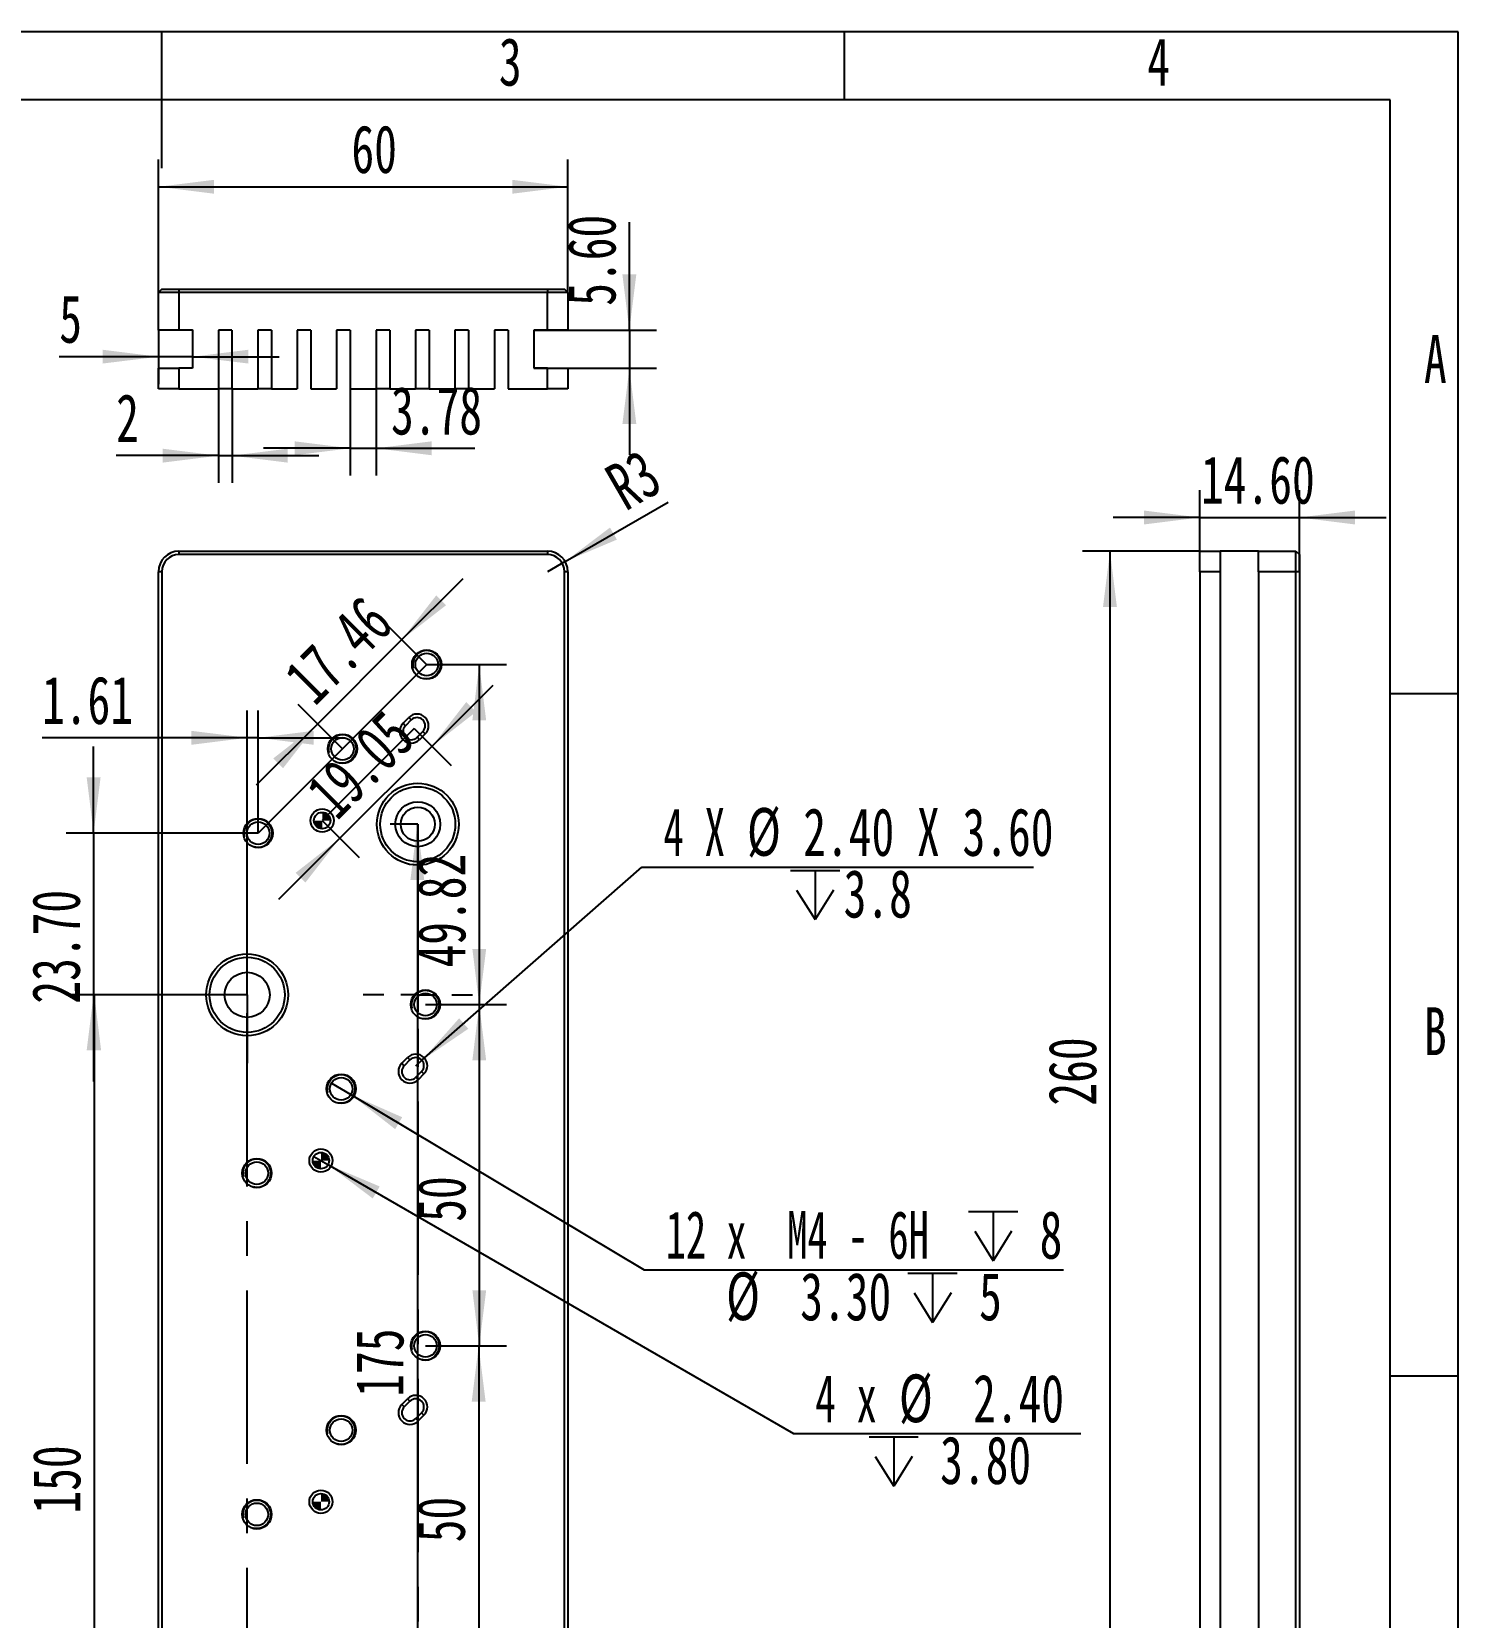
# Model space of a CAD drawing. Header units: millimetres. Extents: x 0 to 210, y 0 to 297.
# Drawn here: x 105.5 to 210, y 180.8 to 297 of the extents above; entities that cross this region are included whole.
import ezdxf

# ---------------------------------------------------------------- set-up
doc = ezdxf.new("R2010")
doc.units = ezdxf.units.MM
doc.linetypes.add('CENTERX2', pattern=[20.32, 12.7, -2.54, 2.54, -2.54])
doc.layers.add('图框', color=7, linetype='Continuous')
doc.layers.add('图纸格式', color=7, linetype='Continuous')
doc.styles.add('SLDTEXTSTYLE5', font='TXT', dxfattribs={"width": 0.7})
doc.styles.add('SLDTEXTSTYLE7', font='TXT', dxfattribs={"width": 0.623077})
doc.styles.add('SLDTEXTSTYLE8', font='TXT', dxfattribs={"width": 0.633333})
doc.dimstyles.new('SLDDIMSTYLE0', dxfattribs={"dimtxt": 3.5, "dimasz": 4.08, "dimexe": 0, "dimexo": 0.0625, "dimgap": 0.875, "dimtad": 2, "dimlfac": 2, "dimrnd": 1e-09, "dimzin": 12, "dimdsep": 46, "dimtxsty": 'SLDTEXTSTYLE5', "dimsah": 1, "dimcen": 0.09, "dimadec": 0, "dimazin": 3, "dimtfac": 1, "dimtmove": 0, "dimatfit": 0, "dimfxl": 0, "dimfrac": 2, "dimtolj": 1, "dimtzin": 12, "dimarcsym": 0})
doc.dimstyles.new('SLDDIMSTYLE1', dxfattribs={"dimtxt": 3.5, "dimasz": 4.08, "dimexe": 0, "dimexo": 0.0625, "dimgap": 0.875, "dimtad": 2, "dimlfac": 2, "dimrnd": 1e-09, "dimzin": 12, "dimdsep": 46, "dimtxsty": 'SLDTEXTSTYLE5', "dimsah": 1, "dimcen": 0.09, "dimadec": 0, "dimazin": 3, "dimtfac": 1, "dimtofl": 0, "dimtmove": 0, "dimatfit": 3, "dimfxl": 0, "dimfrac": 2, "dimtolj": 1, "dimtzin": 12, "dimarcsym": 0})
doc.dimstyles.new('SLDDIMSTYLE3', dxfattribs={"dimtxt": 3.5, "dimasz": 4.08, "dimexe": 0, "dimexo": 0.0625, "dimgap": 0.875, "dimtad": 2, "dimlfac": 2, "dimrnd": 1e-09, "dimzin": 4, "dimdsep": 46, "dimtxsty": 'SLDTEXTSTYLE5', "dimsah": 1, "dimcen": 0.09, "dimadec": 0, "dimazin": 1, "dimtfac": 1, "dimtmove": 0, "dimatfit": 0, "dimfxl": 0, "dimfrac": 2, "dimtolj": 1, "dimtzin": 12, "dimarcsym": 0})
doc.dimstyles.new('SLDDIMSTYLE4', dxfattribs={"dimtxt": 3.5, "dimasz": 4.08, "dimexe": 0, "dimexo": 0.0625, "dimgap": 0.875, "dimtad": 2, "dimlfac": 2, "dimrnd": 1e-09, "dimzin": 12, "dimdsep": 46, "dimtxsty": 'SLDTEXTSTYLE5', "dimsah": 1, "dimcen": 0, "dimadec": 0, "dimazin": 3, "dimtfac": 1, "dimtofl": 0, "dimtmove": 0, "dimatfit": 3, "dimfxl": 0, "dimfrac": 2, "dimtolj": 1, "dimtzin": 12, "dimarcsym": 0})
doc.dimstyles.new('SLDDIMSTYLE5', dxfattribs={"dimtxt": 3.5, "dimasz": 4.08, "dimexe": 0, "dimexo": 0.0625, "dimgap": 0.875, "dimtad": 0, "dimtih": 1, "dimtoh": 1, "dimdec": 6, "dimlfac": 2, "dimrnd": 1e-09, "dimzin": 12, "dimdsep": 46, "dimtxsty": 'SLDTEXTSTYLE5', "dimblk1": 'NONE', "dimsah": 1, "dimcen": 0, "dimadec": 0, "dimazin": 3, "dimtfac": 1, "dimtmove": 0, "dimatfit": 3, "dimldrblk": 'NONE', "dimfxl": 0, "dimfrac": 2, "dimtolj": 1, "dimtzin": 12, "dimarcsym": 0})
doc.dimstyles.new('SLDDIMSTYLE6', dxfattribs={"dimtxt": 3.5, "dimasz": 4.08, "dimexe": 0, "dimexo": 0.0625, "dimgap": 0.875, "dimtad": 0, "dimtih": 1, "dimtoh": 1, "dimlfac": 2, "dimrnd": 1e-09, "dimzin": 4, "dimdsep": 46, "dimtxsty": 'SLDTEXTSTYLE5', "dimsah": 1, "dimcen": 0, "dimadec": 0, "dimazin": 1, "dimtfac": 1, "dimtofl": 0, "dimtmove": 0, "dimatfit": 3, "dimfxl": 0, "dimfrac": 2, "dimtolj": 1, "dimtzin": 12, "dimarcsym": 0})
doc.dimstyles.new('SLDDIMSTYLE7', dxfattribs={"dimtxt": 3.5, "dimasz": 4.08, "dimexe": 0, "dimexo": 0.0625, "dimgap": 0.875, "dimtad": 0, "dimtih": 1, "dimtoh": 1, "dimlfac": 2, "dimrnd": 1e-09, "dimzin": 4, "dimdsep": 46, "dimtxsty": 'SLDTEXTSTYLE5', "dimblk1": 'NONE', "dimsah": 1, "dimcen": 0, "dimadec": 0, "dimazin": 1, "dimtfac": 1, "dimtmove": 0, "dimatfit": 3, "dimldrblk": 'NONE', "dimfxl": 0, "dimfrac": 2, "dimtolj": 1, "dimtzin": 12, "dimarcsym": 0})

# ---------------------------------------------------------------- blocks, each defined once
blk = doc.blocks.new('_D')
at = {"layer": '图纸格式'}
for p, q in [((134.8, 244.64), (139.29, 249.13)), ((133.5, 245.94), (136.21, 243.23)), ((128.06, 237.91), (134.8, 244.64)), ((126.77, 239.21), (129.48, 236.5)), ((128.06, 237.91), (123.57, 233.42))]:
    blk.add_line(p, q, dxfattribs=at)
for points in [[(134.8, 244.64), (138.04, 247.17), (137.32, 247.89)], [(128.06, 237.91), (124.82, 235.38), (125.54, 234.67)]]:
    blk.add_solid(points, dxfattribs=at)
at = {"layer": '图纸格式', "insert": (125.37, 241.6), "char_height": 3.5, "attachment_point": 1, "rotation": 45, "style": 'SLDTEXTSTYLE5'}
blk.add_mtext('19.05', dxfattribs=at)
blk = doc.blocks.new('_D_1')
at = {"layer": '图纸格式'}
for p, q in [((121.27, 226.44), (108.07, 226.44)), ((110.07, 226.44), (110.07, 151.44)), ((121.27, 151.44), (108.07, 151.44))]:
    blk.add_line(p, q, dxfattribs=at)
for points in [[(110.07, 226.44), (109.56, 222.36), (110.57, 222.36)], [(110.07, 151.44), (110.57, 155.52), (109.56, 155.52)]]:
    blk.add_solid(points, dxfattribs=at)
at = {"layer": '图纸格式', "insert": (105.55, 188.43), "char_height": 3.5, "attachment_point": 1, "rotation": 90, "style": 'SLDTEXTSTYLE5'}
blk.add_mtext('150', dxfattribs=at)
blk = doc.blocks.new('_D_3')
at = {"layer": '图纸格式'}
for p, q in [((132.6, 252.46), (137.09, 256.95)), ((134.42, 250.63), (131.18, 253.87)), ((132.6, 252.46), (126.42, 246.28)), ((128.25, 244.46), (125.01, 247.7)), ((126.42, 246.28), (121.93, 241.79))]:
    blk.add_line(p, q, dxfattribs=at)
for points in [[(132.6, 252.46), (135.84, 254.98), (135.12, 255.7)], [(126.42, 246.28), (123.18, 243.76), (123.9, 243.04)]]:
    blk.add_solid(points, dxfattribs=at)
at = {"layer": '图纸格式', "insert": (123.75, 249.99), "char_height": 3.5, "attachment_point": 1, "rotation": 45, "style": 'SLDTEXTSTYLE5'}
blk.add_mtext('17.46', dxfattribs=at)
blk = doc.blocks.new('_D_4')
at = {"layer": '图纸格式'}
for p, q in [((134.33, 225.72), (140.27, 225.72)), ((138.27, 225.72), (138.27, 200.72)), ((134.33, 200.72), (140.27, 200.72))]:
    blk.add_line(p, q, dxfattribs=at)
for points in [[(138.27, 225.72), (137.77, 221.64), (138.78, 221.64)], [(138.27, 200.72), (138.78, 204.8), (137.77, 204.8)]]:
    blk.add_solid(points, dxfattribs=at)
at = {"layer": '图纸格式', "insert": (133.76, 209.81), "char_height": 3.5, "attachment_point": 1, "rotation": 90, "style": 'SLDTEXTSTYLE5'}
blk.add_mtext('50', dxfattribs=at)
blk = doc.blocks.new('_D_5')
at = {"layer": '图纸格式'}
for p, q in [((134.42, 250.63), (140.27, 250.63)), ((138.27, 250.63), (138.27, 225.72)), ((134.33, 225.72), (140.27, 225.72))]:
    blk.add_line(p, q, dxfattribs=at)
for points in [[(138.27, 250.63), (137.77, 246.55), (138.78, 246.55)], [(138.27, 225.72), (138.78, 229.8), (137.77, 229.8)]]:
    blk.add_solid(points, dxfattribs=at)
at = {"layer": '图纸格式', "insert": (133.76, 228.44), "char_height": 3.5, "attachment_point": 1, "rotation": 90, "style": 'SLDTEXTSTYLE5'}
blk.add_mtext('49.82', dxfattribs=at)
blk = doc.blocks.new('_D_6')
at = {"layer": '图纸格式'}
for p, q in [((134.33, 200.72), (140.23, 200.72)), ((138.23, 200.72), (138.23, 175.72)), ((134.33, 175.72), (140.23, 175.72))]:
    blk.add_line(p, q, dxfattribs=at)
for points in [[(138.23, 200.72), (137.72, 196.64), (138.74, 196.64)], [(138.23, 175.72), (138.74, 179.8), (137.72, 179.8)]]:
    blk.add_solid(points, dxfattribs=at)
at = {"layer": '图纸格式', "insert": (133.72, 186.33), "char_height": 3.5, "attachment_point": 1, "rotation": 90, "style": 'SLDTEXTSTYLE5'}
blk.add_mtext('50', dxfattribs=at)
blk = doc.blocks.new('_D_9')
at = {"layer": '图纸格式'}
for p, q in [((133.77, 238.94), (131.74, 238.94)), ((133.74, 238.94), (133.74, 151.44)), ((133.77, 151.44), (131.74, 151.44))]:
    blk.add_line(p, q, dxfattribs=at)
for points in [[(133.74, 238.94), (133.23, 234.86), (134.24, 234.86)], [(133.74, 151.44), (134.24, 155.52), (133.23, 155.52)]]:
    blk.add_solid(points, dxfattribs=at)
at = {"layer": '图纸格式', "insert": (129.22, 196.99), "char_height": 3.5, "attachment_point": 1, "rotation": 90, "style": 'SLDTEXTSTYLE5'}
blk.add_mtext('175', dxfattribs=at)
blk = doc.blocks.new('_D_17')
at = {"layer": '图纸格式'}
for p, q in [((110.02, 238.29), (110.02, 244.64)), ((122.07, 238.29), (108.02, 238.29)), ((110.02, 238.29), (110.02, 226.44)), ((121.27, 226.44), (108.02, 226.44)), ((110.02, 226.44), (110.02, 220.09))]:
    blk.add_line(p, q, dxfattribs=at)
for points in [[(110.02, 238.29), (110.53, 242.37), (109.51, 242.37)], [(110.02, 226.44), (109.51, 222.36), (110.53, 222.36)]]:
    blk.add_solid(points, dxfattribs=at)
at = {"layer": '图纸格式', "insert": (105.51, 225.79), "char_height": 3.5, "attachment_point": 1, "rotation": 90, "style": 'SLDTEXTSTYLE5'}
blk.add_mtext('23.70', dxfattribs=at)
blk = doc.blocks.new('_D_18')
at = {"layer": '图纸格式'}
for p, q in [((121.27, 226.44), (121.27, 247.27)), ((122.07, 238.29), (122.07, 247.27)), ((121.27, 245.27), (106.24, 245.27)), ((122.07, 245.27), (121.27, 245.27)), ((122.07, 245.27), (128.42, 245.27))]:
    blk.add_line(p, q, dxfattribs=at)
for points in [[(121.27, 245.27), (117.19, 245.78), (117.19, 244.76)], [(122.07, 245.27), (126.15, 244.76), (126.15, 245.78)]]:
    blk.add_solid(points, dxfattribs=at)
at = {"layer": '图纸格式', "insert": (106.24, 249.78), "char_height": 3.5, "attachment_point": 1, "style": 'SLDTEXTSTYLE5'}
blk.add_mtext('1.61', dxfattribs=at)
blk = doc.blocks.new('_D_19')
at = {"layer": '图纸格式'}
for q in [(152.11, 262.54), (143.27, 257.44)]:
    blk.add_line((144.57, 258.19), q, dxfattribs=at)
blk.add_solid([(144.57, 258.19), (148.36, 259.79), (147.85, 260.67)], dxfattribs=at)
at = {"layer": '图纸格式', "insert": (147.23, 264.86), "char_height": 3.5, "attachment_point": 1, "rotation": 30, "style": 'SLDTEXTSTYLE5'}
blk.add_mtext('R3', dxfattribs=at)
blk = doc.blocks.new('SW_SYMBOL_HOLE_DEPTH')
at = {"layer": '图纸格式', "color": 0}
for p, q in [((0, 875), (800, 875)), ((400, 875), (400, 75)), ((100, 555), (400, 75)), ((700, 555), (400, 75))]:
    blk.add_line(p, q, dxfattribs=at)
blk = doc.blocks.new('_D_20')
at = {"layer": '图纸格式'}
for p, q in [((127.45, 219.97), (128.87, 219.13)), ((128.87, 219.13), (150.35, 206.28)), ((150.35, 206.28), (181.08, 206.28))]:
    blk.add_line(p, q, dxfattribs=at)
blk.add_solid([(128.87, 219.13), (132.11, 216.6), (132.63, 217.47)], dxfattribs=at)
at = {"layer": '图纸格式', "xscale": 0.004511737089201878, "yscale": 0.004511737089201878, "zscale": 0.004511737089201878}
for p in [(174.12, 206.61), (169.68, 202.1)]:
    blk.add_blockref('SW_SYMBOL_HOLE_DEPTH', p, dxfattribs=at)
at = {"layer": '图纸格式', "char_height": 3.5, "attachment_point": 1}
for s, insert, style in [('12 x  M4 - 6H', (151.93, 210.61), 'SLDTEXTSTYLE7'), ('8', (179.33, 210.61), 'SLDTEXTSTYLE5'), ('%%c', (156.36, 206.11), 'SLDTEXTSTYLE5'), ('3.30', (161.79, 206.09), 'SLDTEXTSTYLE5'), ('5', (174.89, 206.09), 'SLDTEXTSTYLE5')]:
    blk.add_mtext(s, dxfattribs=dict(at, insert=insert, style=style))
blk = doc.blocks.new('_None')
blk = doc.blocks.new('_D_21')
at = {"layer": '图纸格式'}
for p, q in [((134.07, 221.64), (150.18, 235.79)), ((150.18, 235.79), (178.88, 235.79)), ((133.62, 221.24), (134.07, 221.64))]:
    blk.add_line(p, q, dxfattribs=at)
blk.add_solid([(134.07, 221.64), (137.47, 223.95), (136.8, 224.72)], dxfattribs=at)
at = {"layer": '图纸格式', "xscale": 0.004511737089201878, "yscale": 0.004511737089201878, "zscale": 0.004511737089201878}
blk.add_blockref('SW_SYMBOL_HOLE_DEPTH', (161.07, 231.61), dxfattribs=at)
at = {"layer": '图纸格式', "char_height": 3.5, "attachment_point": 1}
for s, insert, style in [('4 X', (151.76, 240.12), 'SLDTEXTSTYLE8'), ('%%c', (157.89, 240.13), 'SLDTEXTSTYLE5'), ('2.40 X 3.60', (162.01, 240.12), 'SLDTEXTSTYLE5'), ('3.8', (164.97, 235.6), 'SLDTEXTSTYLE5')]:
    blk.add_mtext(s, dxfattribs=dict(at, insert=insert, style=style))
blk = doc.blocks.new('_D_22')
at = {"layer": '图纸格式'}
for p, q in [((126.16, 214.6), (127.19, 214)), ((127.19, 214), (161.3, 194.29)), ((161.3, 194.29), (182.34, 194.29))]:
    blk.add_line(p, q, dxfattribs=at)
blk.add_solid([(127.19, 214), (130.47, 211.52), (130.98, 212.4)], dxfattribs=at)
at = {"layer": '图纸格式', "xscale": 0.004511737089201878, "yscale": 0.004511737089201878, "zscale": 0.004511737089201878}
blk.add_blockref('SW_SYMBOL_HOLE_DEPTH', (166.83, 190.11), dxfattribs=at)
at = {"layer": '图纸格式', "char_height": 3.5, "attachment_point": 1}
for s, insert, style in [('%%c', (169.02, 198.63), 'SLDTEXTSTYLE5'), ('4 x', (162.89, 198.62), 'SLDTEXTSTYLE8'), ('2.40', (174.45, 198.62), 'SLDTEXTSTYLE5'), ('3.80', (172.04, 194.1), 'SLDTEXTSTYLE5')]:
    blk.add_mtext(s, dxfattribs=dict(at, insert=insert, style=style))
blk = doc.blocks.new('SW_CENTERMARKSYMBOL_4')
at = {"layer": '图纸格式', "color": 0}
for p, q in [((0, 2.5), (0, 4)), ((0, 0), (0, 1.25)), ((-2.5, 0), (-4, 0)), ((0, 0), (-1.25, 0)), ((0, 0), (0, -1.25)), ((0, 0), (1.25, 0)), ((2.5, 0), (4, 0)), ((0, -2.5), (0, -4))]:
    blk.add_line(p, q, dxfattribs=at)
blk = doc.blocks.new('SW_DOWELSYMBOL_1')
at = {"linetype": 'Continuous', "lineweight": 18}
h = blk.add_hatch(color=0, dxfattribs=at)
edge = h.paths.add_edge_path(flags=0)
edge.add_arc((0, 0), 0.6, 180, 270)
edge.add_line((0, -0.6), (0, 0))
edge.add_line((0, 0), (-0.6, 0))
h = blk.add_hatch(color=0, dxfattribs=at)
edge = h.paths.add_edge_path(flags=0)
edge.add_arc((0, 0), 0.6, 0, 90)
edge.add_line((0, 0.6), (0, 0))
edge.add_line((0, 0), (0.6, 0))
at = {"layer": '图纸格式', "color": 0}
blk.add_circle((0, 0), 0.6, dxfattribs=at)
blk = doc.blocks.new('SW_DOWELSYMBOL_2')
at = {"linetype": 'Continuous', "lineweight": 18}
h = blk.add_hatch(color=0, dxfattribs=at)
edge = h.paths.add_edge_path(flags=0)
edge.add_arc((0, 0), 0.6, 180, 270)
edge.add_line((0, -0.6), (0, 0))
edge.add_line((0, 0), (-0.6, 0))
h = blk.add_hatch(color=0, dxfattribs=at)
edge = h.paths.add_edge_path(flags=0)
edge.add_arc((0, 0), 0.6, 0, 90)
edge.add_line((0, 0.6), (0, 0))
edge.add_line((0, 0), (0.6, 0))
at = {"layer": '图纸格式', "color": 0}
blk.add_circle((0, 0), 0.6, dxfattribs=at)
blk = doc.blocks.new('SW_DOWELSYMBOL_4')
at = {"linetype": 'Continuous', "lineweight": 18}
h = blk.add_hatch(color=0, dxfattribs=at)
edge = h.paths.add_edge_path(flags=0)
edge.add_arc((0, 0), 0.6, 180, 270)
edge.add_line((0, -0.6), (0, 0))
edge.add_line((0, 0), (-0.6, 0))
h = blk.add_hatch(color=0, dxfattribs=at)
edge = h.paths.add_edge_path(flags=0)
edge.add_arc((0, 0), 0.6, 0, 90)
edge.add_line((0, 0.6), (0, 0))
edge.add_line((0, 0), (0.6, 0))
at = {"layer": '图纸格式', "color": 0}
blk.add_circle((0, 0), 0.6, dxfattribs=at)
blk = doc.blocks.new('_D_25')
at = {"layer": '图纸格式'}
for p, q in [((191.06, 258.94), (182.48, 258.94)), ((184.48, 258.94), (184.48, 128.94)), ((191.06, 128.94), (182.48, 128.94))]:
    blk.add_line(p, q, dxfattribs=at)
for points in [[(184.48, 258.94), (183.97, 254.86), (184.99, 254.86)], [(184.48, 128.94), (184.99, 133.02), (183.97, 133.02)]]:
    blk.add_solid(points, dxfattribs=at)
at = {"layer": '图纸格式', "insert": (179.97, 218.32), "char_height": 3.5, "attachment_point": 1, "rotation": 90, "style": 'SLDTEXTSTYLE5'}
blk.add_mtext('260', dxfattribs=at)
blk = doc.blocks.new('_D_26')
at = {"layer": '图纸格式'}
for p, q in [((191.06, 258.94), (191.06, 263.41)), ((198.36, 257.44), (198.36, 263.41)), ((191.06, 261.41), (184.71, 261.41)), ((191.06, 261.41), (198.36, 261.41)), ((198.36, 261.41), (204.71, 261.41))]:
    blk.add_line(p, q, dxfattribs=at)
for points in [[(191.06, 261.41), (186.98, 261.92), (186.98, 260.9)], [(198.36, 261.41), (202.44, 260.9), (202.44, 261.92)]]:
    blk.add_solid(points, dxfattribs=at)
at = {"layer": '图纸格式', "insert": (191.15, 265.92), "char_height": 3.5, "attachment_point": 1, "style": 'SLDTEXTSTYLE5'}
blk.add_mtext('14.60', dxfattribs=at)
blk = doc.blocks.new('_D_27')
at = {"layer": '图纸格式'}
for p, q in [((149.27, 275.14), (149.27, 283.05)), ((142.27, 275.14), (151.27, 275.14)), ((149.27, 275.14), (149.27, 272.34)), ((142.27, 272.34), (151.27, 272.34)), ((149.27, 272.34), (149.27, 265.99))]:
    blk.add_line(p, q, dxfattribs=at)
for points in [[(149.27, 275.14), (149.78, 279.22), (148.76, 279.22)], [(149.27, 272.34), (148.76, 268.26), (149.78, 268.26)]]:
    blk.add_solid(points, dxfattribs=at)
at = {"layer": '图纸格式', "insert": (144.76, 276.92), "char_height": 3.5, "attachment_point": 1, "rotation": 90, "style": 'SLDTEXTSTYLE5'}
blk.add_mtext('5.60', dxfattribs=at)
blk = doc.blocks.new('_D_28')
at = {"layer": '图纸格式'}
for p, q in [((128.82, 270.84), (128.82, 264.48)), ((130.71, 270.84), (130.71, 264.48)), ((128.82, 266.48), (122.47, 266.48)), ((128.82, 266.48), (130.71, 266.48)), ((130.71, 266.48), (137.94, 266.48))]:
    blk.add_line(p, q, dxfattribs=at)
for points in [[(128.82, 266.48), (124.74, 266.99), (124.74, 265.97)], [(130.71, 266.48), (134.79, 265.97), (134.79, 266.99)]]:
    blk.add_solid(points, dxfattribs=at)
at = {"layer": '图纸格式', "insert": (131.81, 270.99), "char_height": 3.5, "attachment_point": 1, "style": 'SLDTEXTSTYLE5'}
blk.add_mtext('3.78', dxfattribs=at)
blk = doc.blocks.new('_D_29')
at = {"layer": '图纸格式'}
for p, q in [((119.16, 270.84), (119.16, 263.94)), ((120.16, 270.84), (120.16, 263.94)), ((119.16, 265.94), (111.67, 265.94)), ((119.16, 265.94), (120.16, 265.94)), ((120.16, 265.94), (126.51, 265.94))]:
    blk.add_line(p, q, dxfattribs=at)
for points in [[(119.16, 265.94), (115.08, 266.45), (115.08, 265.43)], [(120.16, 265.94), (124.24, 265.43), (124.24, 266.45)]]:
    blk.add_solid(points, dxfattribs=at)
at = {"layer": '图纸格式', "insert": (111.67, 270.45), "char_height": 3.5, "attachment_point": 1, "style": 'SLDTEXTSTYLE5'}
blk.add_mtext('2', dxfattribs=at)
blk = doc.blocks.new('_D_30')
at = {"layer": '图纸格式'}
for p, q in [((114.77, 277.89), (114.77, 287.64)), ((144.77, 277.89), (144.77, 287.64)), ((114.77, 285.64), (144.77, 285.64))]:
    blk.add_line(p, q, dxfattribs=at)
for points in [[(114.77, 285.64), (118.85, 285.13), (118.85, 286.15)], [(144.77, 285.64), (140.69, 286.15), (140.69, 285.13)]]:
    blk.add_solid(points, dxfattribs=at)
at = {"layer": '图纸格式', "insert": (128.91, 290.15), "char_height": 3.5, "attachment_point": 1, "style": 'SLDTEXTSTYLE5'}
blk.add_mtext('60', dxfattribs=at)
blk = doc.blocks.new('_D_31')
at = {"layer": '图纸格式'}
for p, q in [((114.77, 275.14), (114.77, 271.19)), ((117.27, 275.14), (117.27, 275.19)), ((114.77, 273.19), (107.5, 273.19)), ((117.27, 273.19), (114.77, 273.19)), ((117.27, 273.19), (123.62, 273.19))]:
    blk.add_line(p, q, dxfattribs=at)
for points in [[(114.77, 273.19), (110.69, 273.7), (110.69, 272.69)], [(117.27, 273.19), (121.35, 272.69), (121.35, 273.7)]]:
    blk.add_solid(points, dxfattribs=at)
at = {"layer": '图纸格式', "insert": (107.5, 277.71), "char_height": 3.5, "attachment_point": 1, "style": 'SLDTEXTSTYLE5'}
blk.add_mtext('5', dxfattribs=at)

msp = doc.modelspace()

# ---------------------------------------------------------------- linework, layer by layer
at = {"color": 7, "linetype": 'Continuous', "lineweight": 25}
for p, q in [((115.0187569, 278.13896924), (114.7687569, 277.88896924)), ((116.2687569, 277.88896924), (114.7687569, 277.88896924)), ((114.7687569, 275.13896924), (114.7687569, 277.88896924)), ((115.0187569, 278.13896924), (116.2687569, 278.13896924)), ((116.2687569, 278.13896924), (143.2687569, 278.13896924)), ((116.2687569, 278.13896924), (116.2687569, 277.88896924)), ((116.2687569, 277.88896924), (116.2687569, 275.13896924)), ((143.2687569, 277.88896924), (116.2687569, 277.88896924)), ((143.2687569, 278.13896924), (143.2687569, 277.88896924)), ((143.2687569, 278.13896924), (144.5187569, 278.13896924)), ((143.2687569, 275.13896924), (143.2687569, 277.88896924)), ((144.7687569, 277.88896924), (143.2687569, 277.88896924)), ((144.7687569, 277.88896924), (144.5187569, 278.13896924)), ((144.7687569, 277.88896924), (144.7687569, 275.13896924)), ((116.2687569, 275.13896924), (114.7687569, 275.13896924)), ((117.2687569, 275.13896924), (116.2687569, 275.13896924)), ((117.2687569, 275.13896924), (117.2687569, 272.33896924)), ((120.15764579, 275.13896924), (119.15764579, 275.13896924)), ((119.15764579, 275.13896924), (119.15764579, 270.83896924)), ((120.15764579, 275.13896924), (120.15764579, 270.83896924)), ((123.04653468, 275.13896924), (122.04653468, 275.13896924)), ((122.04653468, 275.13896924), (122.04653468, 270.83896924)), ((123.04653468, 275.13896924), (123.04653468, 270.83896924)), ((125.93542357, 275.13896924), (124.93542357, 275.13896924)), ((124.93542357, 275.13896924), (124.93542357, 270.83896924)), ((125.93542357, 275.13896924), (125.93542357, 270.83896924)), ((128.82431246, 275.13896924), (127.82431246, 275.13896924)), ((127.82431246, 275.13896924), (127.82431246, 270.83896924)), ((128.82431246, 275.13896924), (128.82431246, 270.83896924)), ((131.71320135, 275.13896924), (130.71320135, 275.13896924)), ((130.71320135, 275.13896924), (130.71320135, 270.83896924)), ((131.71320135, 275.13896924), (131.71320135, 270.83896924)), ((134.60209023, 275.13896924), (133.60209023, 275.13896924)), ((133.60209023, 275.13896924), (133.60209023, 270.83896924)), ((134.60209023, 275.13896924), (134.60209023, 270.83896924)), ((137.49097912, 275.13896924), (136.49097912, 275.13896924)), ((136.49097912, 275.13896924), (136.49097912, 270.83896924)), ((137.49097912, 275.13896924), (137.49097912, 270.83896924)), ((140.37986801, 275.13896924), (139.37986801, 275.13896924)), ((139.37986801, 275.13896924), (139.37986801, 270.83896924)), ((140.37986801, 275.13896924), (140.37986801, 270.83896924)), ((143.2687569, 275.13896924), (142.2687569, 275.13896924)), ((142.2687569, 275.13896924), (142.2687569, 272.33896924)), ((144.7687569, 275.13896924), (143.2687569, 275.13896924)), ((114.7687569, 270.83896924), (114.7687569, 272.33896924)), ((114.7687569, 272.33896924), (116.2687569, 272.33896924)), ((116.2687569, 272.33896924), (116.2687569, 270.83896924)), ((117.2687569, 272.33896924), (116.2687569, 272.33896924)), ((143.2687569, 272.33896924), (142.2687569, 272.33896924)), ((143.2687569, 270.83896924), (143.2687569, 272.33896924)), ((143.2687569, 272.33896924), (144.7687569, 272.33896924)), ((144.7687569, 272.33896924), (144.7687569, 270.83896924)), ((116.2687569, 270.83896924), (114.7687569, 270.83896924)), ((116.2687569, 270.83896924), (119.15764579, 270.83896924)), ((120.15764579, 270.83896924), (119.15764579, 270.83896924)), ((120.15764579, 270.83896924), (122.04653468, 270.83896924)), ((123.04653468, 270.83896924), (122.04653468, 270.83896924)), ((123.04653468, 270.83896924), (124.93542357, 270.83896924)), ((125.93542357, 270.83896924), (127.82431246, 270.83896924)), ((128.82431246, 270.83896924), (130.71320135, 270.83896924)), ((131.71320135, 270.83896924), (130.71320135, 270.83896924)), ((131.71320135, 270.83896924), (133.60209023, 270.83896924)), ((134.60209023, 270.83896924), (133.60209023, 270.83896924)), ((134.60209023, 270.83896924), (136.49097912, 270.83896924)), ((137.49097912, 270.83896924), (136.49097912, 270.83896924)), ((137.49097912, 270.83896924), (139.37986801, 270.83896924)), ((140.37986801, 270.83896924), (143.2687569, 270.83896924)), ((144.7687569, 270.83896924), (143.2687569, 270.83896924)), ((116.2687569, 258.93785487), (116.2687569, 258.68785487)), ((116.2687569, 258.93785487), (143.2687569, 258.93785487)), ((143.2687569, 258.68785487), (116.2687569, 258.68785487)), ((143.2687569, 258.93785487), (143.2687569, 258.68785487)), ((191.05922603, 257.43785487), (191.05922603, 258.93785487)), ((191.05922603, 258.93785487), (192.55922603, 258.93785487)), ((192.55922603, 258.93785487), (192.55922603, 257.43785487)), ((195.35922603, 258.93785487), (192.55922603, 258.93785487)), ((195.35922603, 258.93785487), (198.10922603, 258.93785487)), ((195.35922603, 257.43785487), (195.35922603, 258.93785487)), ((198.10922603, 257.43785487), (198.10922603, 258.93785487)), ((198.10922603, 258.93785487), (198.35922603, 258.68785487)), ((198.35922603, 258.68785487), (198.35922603, 257.43785487)), ((114.7687569, 130.43785487), (114.7687569, 257.43785487)), ((115.0187569, 257.43785487), (114.7687569, 257.43785487)), ((115.0187569, 257.43785487), (115.0187569, 130.43785487)), ((144.5187569, 130.43785487), (144.5187569, 257.43785487)), ((144.7687569, 257.43785487), (144.5187569, 257.43785487)), ((144.7687569, 257.43785487), (144.7687569, 130.43785487)), ((192.55922603, 257.43785487), (191.05922603, 257.43785487)), ((191.05922603, 257.43785487), (191.05922603, 130.43785487)), ((192.55922603, 257.43785487), (192.55922603, 130.43785487)), ((198.10922603, 257.43785487), (195.35922603, 257.43785487)), ((195.35922603, 257.43785487), (195.35922603, 130.43785487)), ((198.35922603, 257.43785487), (198.10922603, 257.43785487)), ((198.10922603, 130.43785487), (198.10922603, 257.43785487)), ((198.35922603, 257.43785487), (198.35922603, 130.43785487)), ((132.68722796, 246.33136338), (133.11149202, 246.75562745)), ((132.68722796, 246.33136338), (132.86400465, 246.15458668)), ((133.28826872, 246.57885075), (132.86400465, 246.15458668)), ((133.28826872, 246.57885075), (133.11149202, 246.75562745)), ((133.71253279, 245.30605854), (134.13679686, 245.73032261)), ((133.88930948, 245.12928185), (133.71253279, 245.30605854)), ((134.31357355, 245.55354592), (133.88930948, 245.12928185)), ((134.13679686, 245.73032261), (134.31357355, 245.55354592)), ((132.59742539, 221.42116594), (133.02168946, 221.84543001)), ((132.59742539, 221.42116594), (132.77420209, 221.24438924)), ((133.19846616, 221.66865331), (132.77420209, 221.24438924)), ((133.19846616, 221.66865331), (133.02168946, 221.84543001)), ((133.62273023, 220.39586111), (134.0469943, 220.82012517)), ((134.0469943, 220.82012517), (134.22377099, 220.64334848)), ((133.79950692, 220.21908441), (133.62273023, 220.39586111)), ((134.22377099, 220.64334848), (133.79950692, 220.21908441)), ((132.59742539, 196.42116594), (133.02168946, 196.84543001)), ((132.59742539, 196.42116594), (132.77420209, 196.24438924)), ((133.19846616, 196.66865331), (132.77420209, 196.24438924)), ((133.19846616, 196.66865331), (133.02168946, 196.84543001)), ((133.62273023, 195.39586111), (134.0469943, 195.82012517)), ((133.79950692, 195.21908441), (133.62273023, 195.39586111)), ((134.22377099, 195.64334848), (133.79950692, 195.21908441)), ((134.0469943, 195.82012517), (134.22377099, 195.64334848))]:
    msp.add_line(p, q, dxfattribs=at)
at = {"color": 7, "linetype": 'CENTERX2'}
for p, q in [((134.42087701, 250.63463847), (128.24695092, 244.46071239)), ((133.50040075, 245.94245465), (126.76520866, 239.20726256)), ((128.24695092, 244.46071239), (122.07302484, 238.2867863)), ((133.76980844, 238.93785487), (133.76980844, 151.43785487)), ((133.76980844, 238.93785487), (133.76980844, 151.43785487)), ((133.76980844, 238.93785487), (133.76980844, 233.93785487)), ((121.26980844, 151.43785487), (121.26980844, 226.43785487)), ((121.26980844, 226.43785487), (121.26980844, 221.43785487))]:
    msp.add_line(p, q, dxfattribs=at)
at = {"color": 7, "linetype": 'Continuous', "lineweight": 25}
for centre, radius in [((134.42087701, 250.63463847), 1.075), ((134.42087701, 250.63463847), 0.825), ((128.24695092, 244.46071239), 1.075), ((128.24695092, 244.46071239), 0.825), ((133.76980844, 238.93785487), 3), ((133.76980844, 238.93785487), 2.75), ((133.76980844, 238.93785487), 1.65), ((122.07302484, 238.2867863), 1.075), ((126.76520866, 239.20726256), 0.85), ((126.76520866, 239.20726256), 0.6), ((122.07302484, 238.2867863), 0.825), ((121.26980844, 226.43785487), 3), ((121.26980844, 226.43785487), 2.75), ((121.26980844, 226.43785487), 1.65), ((134.33107444, 225.72444103), 1.075), ((134.33107444, 225.72444103), 0.825), ((128.15714836, 219.55051495), 1.075), ((128.15714836, 219.55051495), 0.825), ((126.6754061, 214.29706512), 0.85), ((121.98322228, 213.37658887), 1.075), ((121.98322228, 213.37658887), 0.825), ((126.6754061, 214.29706512), 0.6), ((134.33107444, 200.72444103), 1.075), ((134.33107444, 200.72444103), 0.825), ((128.15714836, 194.55051495), 1.075), ((128.15714836, 194.55051495), 0.825), ((121.98322228, 188.37658887), 1.075), ((126.6754061, 189.29706512), 0.85), ((126.6754061, 189.29706512), 0.6), ((121.98322228, 188.37658887), 0.825)]:
    msp.add_circle(centre, radius, dxfattribs=at)
at = {"color": 7, "linetype": 'Continuous'}
msp.add_circle((133.76980844, 238.93785487), 1.25, dxfattribs=at)
at = {"color": 7, "linetype": 'Continuous', "lineweight": 25}
for centre, radius, start, end in [((116.2687569, 257.43785487), 1.5, 90, 180), ((116.2687569, 257.43785487), 1.25, 90, 180), ((143.2687569, 257.43785487), 1.5, 0, 90), ((143.2687569, 257.43785487), 1.25, 0, 90), ((133.28826872, 245.73032261), 0.85, 135, 315), ((133.71253279, 246.15458668), 0.85, 315, 135), ((133.71253279, 246.15458668), 0.6, 315.0000000001, 134.9999999999), ((133.28826872, 245.73032261), 0.6, 135.0000000001, 314.9999999999), ((133.62273023, 221.24438924), 0.85, 315, 135), ((133.19846616, 220.82012517), 0.85, 135, 315), ((133.19846616, 220.82012517), 0.6, 135, 315), ((133.62273023, 221.24438924), 0.6, 315, 135), ((133.19846616, 195.82012517), 0.85, 135, 315), ((133.62273023, 196.24438924), 0.85, 315, 135), ((133.62273023, 196.24438924), 0.6, 315, 135), ((133.19846616, 195.82012517), 0.6, 135, 315)]:
    msp.add_arc(centre, radius, start, end, dxfattribs=at)
at = {"color": 7, "linetype": 'Continuous', "lineweight": 18}
for centre in [(134.42087701, 250.63463847), (128.24695092, 244.46071239), (122.07302484, 238.2867863), (134.33107444, 225.72444103), (128.15714836, 219.55051495), (121.98322228, 213.37658887), (134.33107444, 200.72444103), (128.15714836, 194.55051495), (121.98322228, 188.37658887)]:
    msp.add_arc(centre, 1, 255, 195, dxfattribs=at)
at = {"layer": '图框'}
for p, q in [((210, 297), (0, 297)), ((165, 297), (165, 292)), ((210, 0), (210, 297)), ((210, 248.5), (205, 248.5)), ((210, 198.5), (205, 198.5))]:
    msp.add_line(p, q, dxfattribs=at)
at = {"layer": '图框', "lineweight": 25}
for p, q in [((115, 297), (115, 287)), ((205, 292), (25, 292)), ((205, 4.97293926), (205, 292))]:
    msp.add_line(p, q, dxfattribs=at)

# ---------------------------------------------------------------- block references
at = {"layer": '图纸格式'}
for name, p in [('SW_DOWELSYMBOL_4', (126.76520866, 239.20726256)), ('SW_CENTERMARKSYMBOL_4', (133.76980844, 226.43785487)), ('SW_DOWELSYMBOL_1', (126.6754061, 214.29706512)), ('SW_DOWELSYMBOL_2', (126.6754061, 189.29706512))]:
    msp.add_blockref(name, p, dxfattribs=at)

# ---------------------------------------------------------------- texts
at = {"color": 7, "linetype": 'Continuous', "lineweight": 0, "char_height": 3.5, "attachment_point": 2, "style": 'SLDTEXTSTYLE5'}
for s, insert in [('3', (140.54444444, 296.54775852)), ('4', (188.04444444, 296.54775852))]:
    msp.add_mtext(s, dxfattribs=dict(at, insert=insert))
at = {"layer": '图框', "char_height": 3.5, "attachment_point": 2, "style": 'SLDTEXTSTYLE5'}
for s, insert in [('A', (208.32031252, 274.77069777)), ('B', (208.32031252, 225.52069777))]:
    msp.add_mtext(s, dxfattribs=dict(at, insert=insert))

# ---------------------------------------------------------------- dimensions: what is measured, and where the dimension line sits
at = {"layer": '图纸格式'}
for base, p1, p2, dimstyle, picture, middle in [((144.7687569, 285.63745365), (114.7687569, 277.88896924), (144.7687569, 277.88896924), 'SLDDIMSTYLE1', '_D_30', (130.44722486, 285.63745365)), ((114.7687569, 273.19433096), (117.2687569, 272.33896924), (114.7687569, 275.13896924), 'SLDDIMSTYLE0', '_D_31', (108.26671326, 273.19433096)), ((120.15764579, 265.94144827), (119.15764579, 270.83896924), (120.15764579, 270.83896924), 'SLDDIMSTYLE0', '_D_29', (112.43327741, 265.94144827)), ((130.71320135, 266.48083116), (128.82431246, 270.83896924), (130.71320135, 270.83896924), 'SLDDIMSTYLE0', '_D_28', (134.87814647, 266.48083116)), ((198.35922603, 261.41124213), (191.05922603, 258.93785487), (198.35922603, 257.43785487), 'SLDDIMSTYLE3', '_D_26', (194.98652984, 261.41124213)), ((121.26980844, 245.26862598), (122.07302484, 238.2867863), (121.26980844, 226.43785487), 'SLDDIMSTYLE0', '_D_18', (109.3049231, 245.26862598))]:
    dim = msp.add_linear_dim(base=base, p1=p1, p2=p2, dimstyle=dimstyle, dxfattribs=at)
    dim.commit()
    dim.dimension.update_dxf_attribs({"geometry": picture, "text_midpoint": middle, "dimtype": 160})
for base, p1, p2, angle, dimstyle, picture, middle in [((149.26722413, 272.33896924), (142.2687569, 275.13896924), (142.2687569, 272.33896924), 90, 'SLDDIMSTYLE3', '_D_27', (149.26722413, 279.98544401)), ((126.42466011, 246.2830032), (134.42087701, 250.63463847), (128.24695092, 244.46071239), 45, 'SLDDIMSTYLE0', '_D_3', (129.6470471, 249.5053902)), ((184.4826795, 128.93785487), (191.05922603, 258.93785487), (191.05922603, 128.93785487), 90, 'SLDDIMSTYLE1', '_D_25', (184.4826795, 220.62234822)), ((134.79816102, 244.64469438), (126.76520866, 239.20726256), (133.50040075, 245.94245465), 45, 'SLDDIMSTYLE0', '_D', (131.270434, 241.11696736)), ((138.27351693, 225.72444103), (134.42087701, 250.63463847), (134.33107444, 225.72444103), 90, 'SLDDIMSTYLE1', '_D_5', (138.27351693, 232.27216314)), ((110.01751285, 226.43785487), (122.07302484, 238.2867863), (121.26980844, 226.43785487), 90, 'SLDDIMSTYLE3', '_D_17', (110.01751285, 229.62555346)), ((133.73630405, 151.43785487), (133.76980844, 238.93785487), (133.76980844, 151.43785487), 90, 'SLDDIMSTYLE1', '_D_9', (133.73630405, 199.29512819)), ((110.06641477, 151.43785487), (121.26980844, 226.43785487), (121.26980844, 151.43785487), 90, 'SLDDIMSTYLE1', '_D_1', (110.06641477, 190.73247311)), ((138.27351693, 200.72444103), (134.33107444, 225.72444103), (134.33107444, 200.72444103), 90, 'SLDDIMSTYLE1', '_D_4', (138.27351693, 211.34941279)), ((138.23221246, 175.72444103), (134.33107444, 200.72444103), (134.33107444, 175.72444103), 90, 'SLDDIMSTYLE1', '_D_6', (138.23221246, 187.86917204))]:
    dim = msp.add_linear_dim(base=base, p1=p1, p2=p2, angle=angle, dimstyle=dimstyle, dxfattribs=at)
    dim.commit()
    dim.dimension.update_dxf_attribs({"geometry": picture, "text_midpoint": middle, "dimtype": 160})
dim = msp.add_radius_dim(center=(143.2687569, 257.43785487), mpoint=(144.56779501, 258.18785487), dimstyle='SLDDIMSTYLE4', dxfattribs=at)
dim.commit()
dim.dimension.update_dxf_attribs({"geometry": '_D_19', "text_midpoint": (150.99795152, 261.90031169), "dimtype": 164})
dim = msp.add_radius_dim(center=(133.62273023, 221.24438924), mpoint=(134.07341338, 221.64047597), text='4 X %%c<> X 3.60\\P{\\fGDT;x}3.8', dimstyle='SLDDIMSTYLE6', override={"dimpost": '<>'}, dxfattribs=at)
dim.commit()
dim.dimension.update_dxf_attribs({"geometry": '_D_21', "text_midpoint": (165.32097088, 235.60756214), "dimtype": 164})
dim = msp.add_diameter_dim_2p(p1=(127.44910664, 219.97395552), p2=(128.86519009, 219.12707438), text='12 x  M4 - 6H {\\fGDT;x} 8\\P%%c 3.30 {\\fGDT;x} 5\\P', dimstyle='SLDDIMSTYLE5', override={"dimpost": '<>'}, dxfattribs=at)
dim.commit()
dim.dimension.update_dxf_attribs({"geometry": '_D_20', "text_midpoint": (166.504787, 206.09454799), "dimtype": 163})
dim = msp.add_diameter_dim_2p(p1=(126.15588412, 214.59722659), p2=(127.19492808, 213.99690364), text='4 x <> \\P{\\fGDT;x} 3.80', dimstyle='SLDDIMSTYLE7', dxfattribs=at)
dim.commit()
dim.dimension.update_dxf_attribs({"geometry": '_D_22', "text_midpoint": (172.61307317, 194.1050568), "dimtype": 163})

doc.saveas('drawing.dxf')
